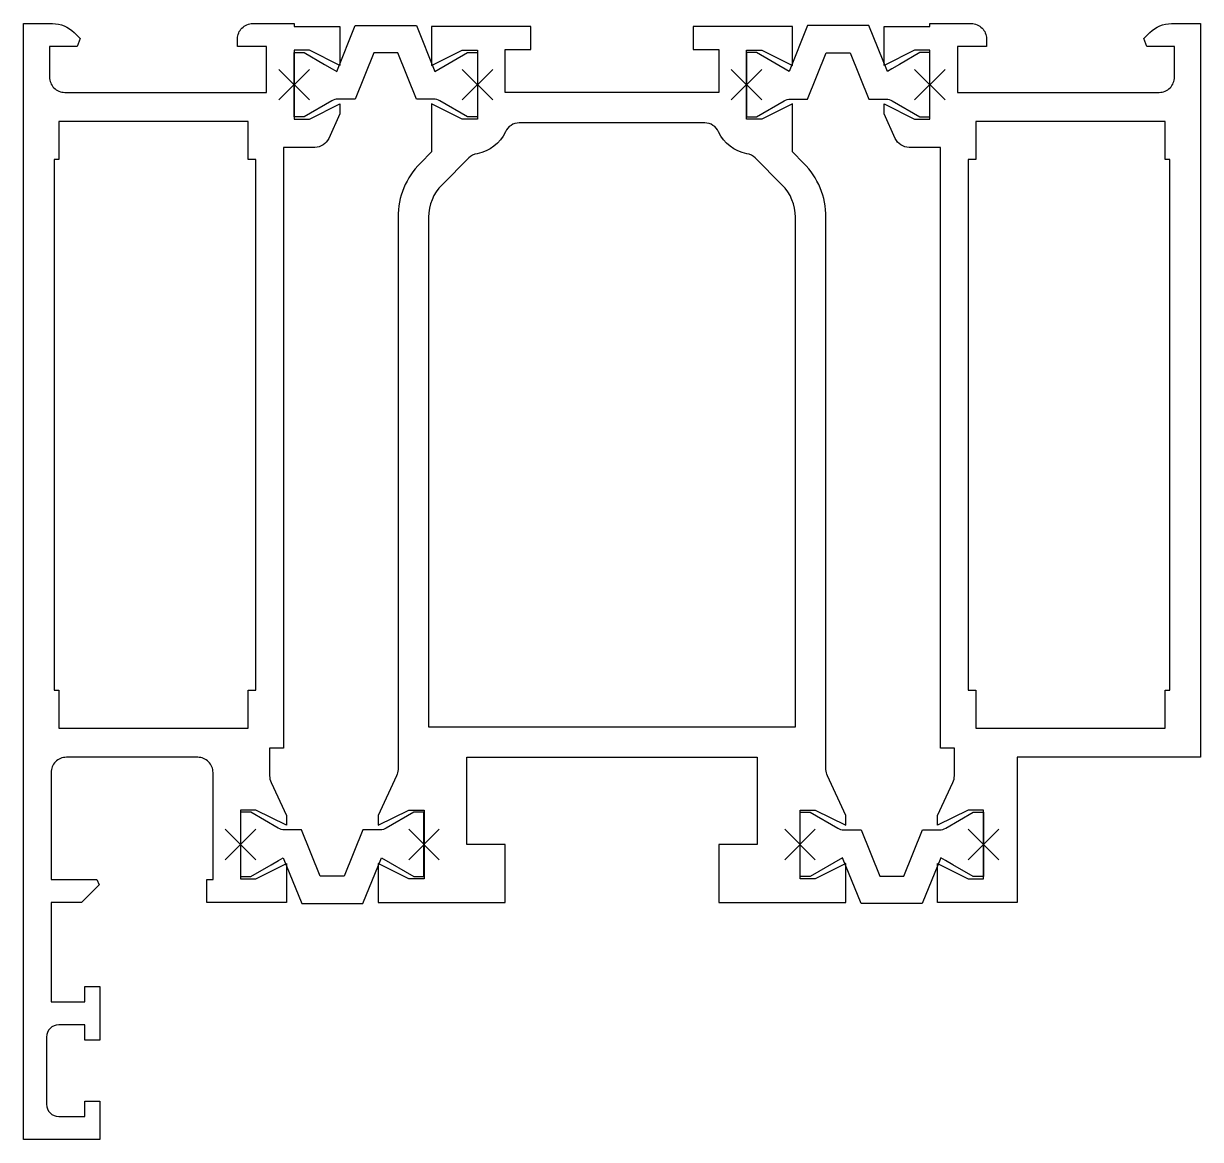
# Model space of a CAD drawing. Header units: millimetres. Extents: x 0 to 77, y 0 to 73.
import ezdxf

# ---------------------------------------------------------------- set-up
doc = ezdxf.new("R2010")
doc.units = ezdxf.units.MM
doc.header["$PDMODE"] = 3
doc.header["$PDSIZE"] = 1
doc.layers.add('X_SNAP', color=7, linetype='Continuous', lineweight=0, plot=False)

msp = doc.modelspace()

# ---------------------------------------------------------------- linework, layer by layer
for points in [[(20.7, 72.8), (20.7, 70.25), (18.7, 71.25), (17.7, 71.25), (17.7, 66.75), (18.7, 66.75), (20.7, 67.75), (20.7, 67.1), (19.966, 65.486, -0.294108), (19.056, 64.9), (17, 64.9), (17, 25.6), (16.1, 25.6), (16.1, 23.781, 0.109518), (16.194, 23.358), (17.2, 21.2), (17.2, 20.55), (15.2, 21.55), (14.2, 21.55), (14.2, 17.05), (15.2, 17.05), (17.2, 18.05), (17.2, 15.5), (12, 15.5), (12, 17), (12.4, 17), (12.4, 24, 0.414214), (11.4, 25), (2.8, 25, 0.414214), (1.8, 24), (1.8, 17), (4.8, 17), (4.941, 16.659), (3.783, 15.5), (1.8, 15.5), (1.8, 9), (4, 9), (4, 10), (5, 10), (5, 6.5), (4, 6.5), (4, 7.5), (2.3, 7.5, 0.414214), (1.5, 6.7), (1.5, 2.3, 0.414214), (2.3, 1.5), (4, 1.5), (4, 2.5), (5, 2.5), (5, 0), (0, 0), (0, 73), (1.896, 73, -0.198912), (3.31, 72.414), (3.712, 72.012), (3.5, 71.5), (1.7, 71.5), (1.7, 69.5, 0.414214), (2.7, 68.5), (15.9, 68.5), (15.9, 71.5), (14, 71.5), (14, 72, -0.414214), (15, 73), (17.7, 73), (17.7, 72.8), (20.7, 72.8)], [(21.692, 68.05), (20.566, 68.05, 0.131652), (20.166, 67.943), (18.361, 66.9), (17.7, 66.9), (17.7, 71.1), (18.361, 71.1), (19.7, 70.327), (20.188, 70.045), (20.487, 69.872), (21.7, 72.875), (25.7, 72.875), (26.913, 69.872), (29.039, 71.1), (29.7, 71.1), (29.7, 66.9), (29.039, 66.9), (27.234, 67.943, 0.131652), (26.834, 68.05), (25.708, 68.05), (24.486, 71.075), (22.914, 71.075)], [(23.201, 21.203), (23.201, 20.55), (25.201, 21.55), (26.201, 21.55), (26.201, 17.05), (25.201, 17.05), (23.201, 18.05), (23.201, 15.5), (31.501, 15.5), (31.501, 19.3), (29.001, 19.3), (29.001, 25), (48.001, 25), (48.001, 19.3), (45.501, 19.3), (45.501, 15.5), (53.801, 15.5), (53.801, 18.05), (51.801, 17.05), (50.801, 17.05), (50.801, 21.55), (51.801, 21.55), (53.801, 20.55), (53.801, 21.2), (52.595, 23.787, -0.109518), (52.501, 24.21), (52.501, 60.329, 0.198912), (51.037, 63.865), (50.301, 64.6), (50.301, 67.1), (50.302, 67.1), (50.302, 67.75), (48.302, 66.75), (47.302, 66.75), (47.302, 71.25), (48.302, 71.25), (50.302, 70.25), (50.302, 72.8), (43.801, 72.8), (43.801, 71.3), (45.501, 71.3), (45.501, 68.5), (31.501, 68.5), (31.501, 71.3), (33.201, 71.3), (33.201, 72.8), (26.7, 72.8), (26.7, 70.25), (28.7, 71.25), (29.7, 71.25), (29.7, 66.75), (28.7, 66.75), (26.7, 67.75), (26.7, 64.6), (25.964, 63.865, 0.198912), (24.5, 60.329), (24.5, 24.21, -0.109518), (24.406, 23.787), (23.201, 21.203)], [(55.31, 68.05), (56.436, 68.05, -0.131652), (56.836, 67.943), (58.641, 66.9), (59.302, 66.9), (59.302, 71.1), (58.641, 71.1), (57.302, 70.327), (56.814, 70.045), (56.515, 69.872), (55.302, 72.875), (51.302, 72.875), (50.089, 69.872), (47.963, 71.1), (47.302, 71.1), (47.302, 66.9), (47.963, 66.9), (49.768, 67.943, -0.131652), (50.168, 68.05), (51.294, 68.05), (52.516, 71.075), (54.088, 71.075)], [(59.301, 73), (62.001, 73, -0.414214), (63.001, 72), (63.001, 71.5), (61.101, 71.5), (61.101, 68.5), (74.301, 68.5, 0.414214), (75.301, 69.5), (75.301, 71.5), (73.501, 71.5), (73.289, 72.013), (73.691, 72.415, -0.198912), (75.105, 73), (77.001, 73), (77.001, 25), (65.001, 25), (65.001, 15.5), (59.801, 15.5), (59.801, 18.05), (61.801, 17.05), (62.801, 17.05), (62.801, 21.55), (61.801, 21.55), (59.801, 20.55), (59.801, 21.2), (60.807, 23.358, 0.109518), (60.901, 23.781), (60.901, 25.6), (60.001, 25.6), (60.001, 64.9), (57.945, 64.9, -0.294108), (57.035, 65.487), (56.301, 67.1), (56.301, 67.75), (58.301, 66.75), (59.301, 66.75), (59.301, 71.25), (58.301, 71.25), (56.301, 70.25), (56.301, 72.8), (59.301, 72.8), (59.301, 73)], [(49.622, 62.451), (47.865, 64.208, 0.154989), (47.327, 64.487, -0.248244), (45.476, 65.915, 0.293963), (44.566, 66.5), (32.436, 66.5, 0.293963), (31.525, 65.915, -0.248244), (29.674, 64.487, 0.154989), (29.136, 64.208), (27.379, 62.451, 0.198912), (26.5, 60.329), (26.5, 27), (50.501, 27), (50.501, 60.329, 0.198912), (49.622, 62.451)], [(18.192, 20.25), (17.066, 20.25, -0.131652), (16.666, 20.358), (14.861, 21.4), (14.2, 21.4), (14.2, 17.2), (14.861, 17.2), (16.2, 17.973), (16.688, 18.256), (16.987, 18.428), (18.2, 15.425), (22.2, 15.425), (23.413, 18.428), (25.539, 17.2), (26.2, 17.2), (26.2, 21.4), (25.539, 21.4), (23.734, 20.358, -0.131652), (23.334, 20.25), (22.208, 20.25), (20.986, 17.225), (19.414, 17.225)], [(58.809, 20.251), (59.935, 20.251, 0.131652), (60.335, 20.358), (62.14, 21.4), (62.801, 21.4), (62.801, 17.2), (62.14, 17.2), (60.801, 17.974), (60.313, 18.256), (60.014, 18.429), (58.801, 15.426), (54.801, 15.426), (53.588, 18.429), (51.462, 17.2), (50.801, 17.2), (50.801, 21.4), (51.462, 21.4), (53.267, 20.358, 0.131652), (53.667, 20.251), (54.793, 20.251), (56.015, 17.226), (57.587, 17.226)]]:
    msp.add_lwpolyline(points, format="xyb", close=True)
for points in [[(15.2, 64.1), (14.7, 64.1), (14.7, 66.6), (2.3, 66.6), (2.3, 64.1), (2, 64.1), (2, 29.4), (2.3, 29.4), (2.3, 26.9), (14.7, 26.9), (14.7, 29.4), (15.2, 29.4), (15.2, 64.1)], [(62.301, 26.9), (74.701, 26.9), (74.701, 29.4), (75.001, 29.4), (75.001, 64.1), (74.701, 64.1), (74.701, 66.6), (62.301, 66.6), (62.301, 64.1), (61.801, 64.1), (61.801, 29.4), (62.301, 29.4), (62.301, 26.9)]]:
    msp.add_lwpolyline(points, close=True)
at = {"layer": 'X_SNAP'}
for p in [(17.7, 69), (17.7, 69), (17.7, 69), (29.7, 69), (29.7, 69), (29.7, 69), (47.302, 69), (47.302, 69), (47.302, 69), (59.302, 69), (59.302, 69), (59.302, 69), (14.2, 19.3), (14.2, 19.3), (14.2, 19.3), (26.2, 19.3), (26.2, 19.3), (26.2, 19.3), (50.801, 19.3), (50.801, 19.3), (50.801, 19.3), (62.801, 19.3), (62.801, 19.3), (62.801, 19.3)]:
    msp.add_point(p, dxfattribs=at)

doc.saveas('drawing.dxf')
